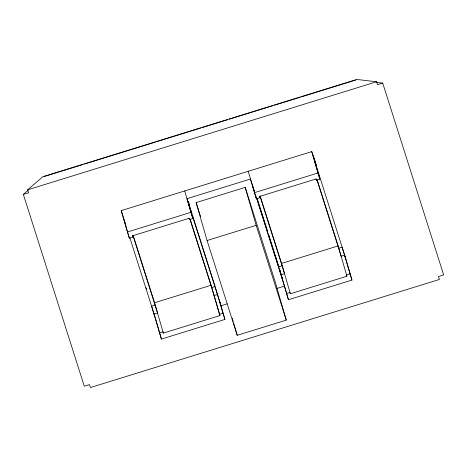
<?xml version="1.0" encoding="UTF-8"?>
<svg xmlns="http://www.w3.org/2000/svg" width="467" height="467" viewBox="0 0 467 467"><rect width="100%" height="100%" fill="white"/><g stroke="black" fill="none" stroke-linecap="round" stroke-linejoin="round"><path stroke-width="0.7" d="M23.35 194.4L28.545 192.789L27.611 189.841L42.917 176.672L356.806 79.454L376.583 81.76L377.517 84.708L382.712 83.097L443.65 274.905L438.455 276.517L439.389 279.464L90.417 387.546L89.483 384.598L84.288 386.203L23.35 194.4L28.253 190.18M44.061 176.579L83.05 164.507M84.445 164.075L155.453 142.079M156.848 141.647L200.705 128.063M202.1 127.631L227.861 119.657M229.25 119.225L273.113 105.641M274.503 105.209L300.263 97.229M301.653 96.797L355.959 79.98M27.611 189.841L376.583 81.76M196.134 202.59L245.204 187.39L275.32 282.191L286.265 320.117L237.195 335.312L207.079 240.517L196.134 202.59L200.53 216.431M132.418 235.677L132.821 237.073L129.359 238.147L127.403 232.006L190.91 212.339L184.71 190.869M259.436 196.338L259.839 197.734L256.371 198.808L254.422 192.667L317.922 173L311.728 151.53M132.821 237.073L132.43 235.847L189.007 218.322L189.398 219.548L192.859 218.48L188.032 201.756M259.839 197.734L259.448 196.508L316.019 178.984L316.41 180.209L319.872 179.141L314.443 160.327L315.132 162.207M207.079 240.517L256.149 225.316L245.204 187.39M211.142 285.238L219.904 315.575L163.327 333.099L154.571 302.756L211.142 285.238L190.18 219.245M338.161 245.899L346.917 276.236L290.346 293.761L281.583 263.423L338.161 245.899L317.192 179.906M154.046 314.133L157.507 313.059L155.073 305.114L151.606 306.189L161.424 339.083L224.925 319.416L220.728 304.875M189.917 219.198L211.644 287.59L215.112 286.522L192.503 215.363M256.897 198.452L278.624 266.85L282.086 265.776L284.526 273.72L281.058 274.794L288.437 299.744L351.943 280.077L344.944 255.84M316.935 179.859L338.663 248.251L342.124 247.183L351.943 280.077M219.904 315.575L214.084 295.541L217.546 294.467L215.31 287.182M344.564 255.128L341.097 256.202L338.663 248.251M227.195 303.842L220.984 305.762L186.969 198.685L250.47 179.019L254.223 190.84M276.896 288.448L284.485 286.096L255.548 195.008M159.475 332.942L162.936 331.874L163.327 333.099M219.513 314.349L222.975 313.275L217.546 294.467M286.487 293.603L289.954 292.535L290.346 293.761M349.993 273.936L346.526 275.01L346.917 276.236M376.927 82.425L382.712 83.097M313.369 155.745L315.353 162.002M315.797 163.392L316.463 165.476M345.767 258.689L311.752 151.612L121.233 210.617L125.874 225.217M317.922 173L319.872 179.141M260.177 196.035L281.583 263.423M259.921 196L282.086 265.776M257.364 199.053L267.76 231.731M268.63 234.516L279.021 267.194M256.149 225.316L286.265 320.117M188.785 202.731L189.444 204.815M188.113 201.546L192.065 213.979M190.91 212.339L192.859 218.48M222.975 313.275L224.925 319.416M133.165 235.374L154.571 302.756M132.902 235.339L155.073 305.114M146.043 287.76L146.486 289.149M129.849 237.732L155.248 317.694M278.624 266.85L281.058 274.794M211.644 287.59L214.084 295.541M316.007 178.82L316.41 180.209M282.243 278.274L279.844 269.967L282.266 278.396M284.444 285.892L288.437 299.744M252.554 185.568L256.371 198.808M248.222 171.196L254.422 192.667M232.222 318.074L233.22 321.524M233.617 322.901L237.195 335.312M219.729 301.408L220.377 303.661M188.995 218.159L189.398 219.548M155.429 318.307L161.424 339.083M124.129 220.033L129.359 238.147M121.21 210.535L127.403 232.006"/></g></svg>
